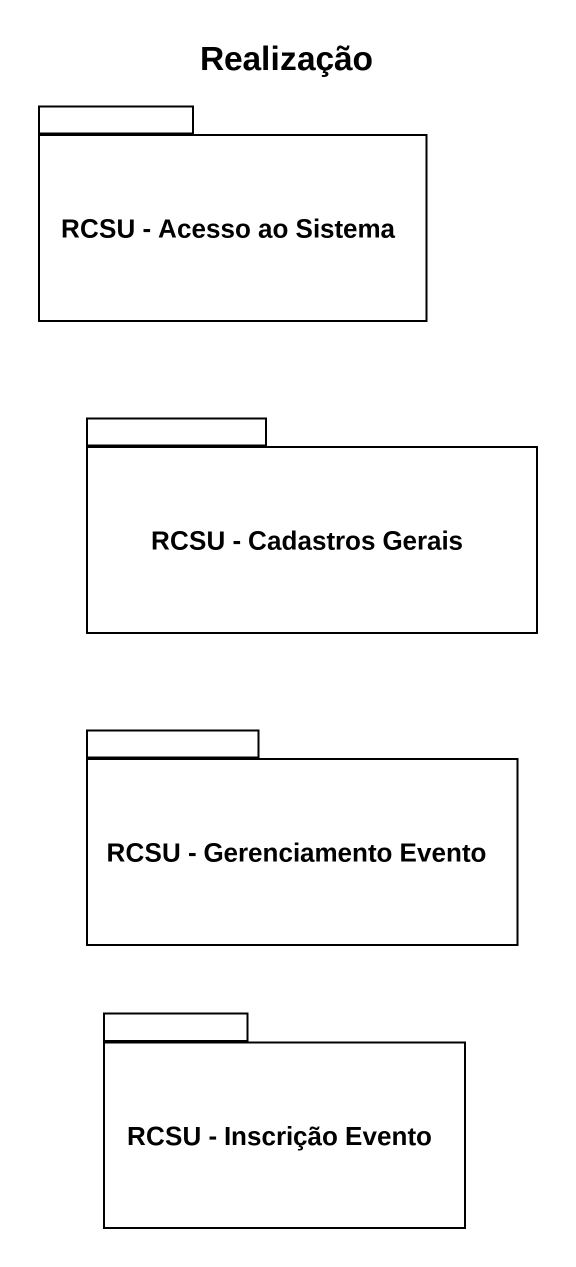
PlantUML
@startuml
title Realização
package "RCSU - Acesso ao Sistema" as RCSU_Acesso_ao_Sistema {
}
package "RCSU - Cadastros Gerais" as RCSU_Cadastros_Gerais {
}
package "RCSU - Gerenciamento Evento" as RCSU_Gerenciamento_Evento {
}
package "RCSU - Inscrição Evento" as RCSU_Inscrição_Evento {
}
@enduml
